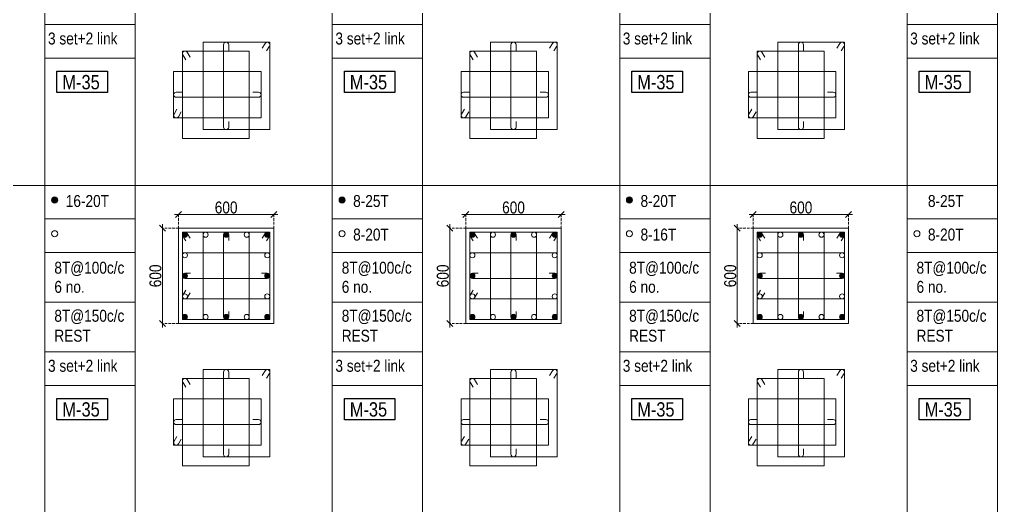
# Model space of a CAD drawing. Header units: millimetres. Extents: x 1112055 to 3390982, y -148532 to 766891.
# Drawn here: x 2196778 to 2221391, y 62093 to 74326 of the extents above; entities that cross this region are included whole.
import ezdxf
from ezdxf.enums import TextEntityAlignment as Align

# ---------------------------------------------------------------- set-up
doc = ezdxf.new("R2010")
doc.units = ezdxf.units.MM
doc.header["$PDMODE"] = 35
doc.header["$PDSIZE"] = -25
doc.linetypes.add('DASHED2', pattern=[0.375, 0.25, -0.125])
doc.linetypes.add('Hidden', pattern=[9.525, 6.35, -3.175])
for name, color, linetype, lineweight in [('B COL. SIZE DIM', 220, 'Continuous', 25), ('B COLSCH', 204, 'Continuous', 20), ('B COLUMN', 1, 'Hidden', 9), ('B STEEL', 34, 'Continuous', 15)]:
    doc.layers.add(name, color=color, linetype=linetype, lineweight=lineweight)
doc.layers.add('B TEXT', color=7, linetype='Continuous')
doc.styles.add('dim inside', font='romans.shx', dxfattribs={"width": 0.8, "height": 125})
doc.styles.add('SWINC', font='swissc.ttf')
doc.dimstyles.new('dim inside', dxfattribs={"dimtxt": 125, "dimasz": 100, "dimexe": 0, "dimexo": 0, "dimgap": 10, "dimtad": 0, "dimdec": 0, "dimzin": 0, "dimdsep": 46, "dimtxsty": 'dim inside', "dimblk": 'SMALL', "dimcen": 0.09, "dimadec": 0, "dimazin": 0, "dimtfac": 1, "dimtdec": 0, "dimtofl": 0, "dimtmove": 0, "dimatfit": 3, "dimfxl": 1, "dimtolj": 1, "dimtzin": 0, "dimarcsym": 2})

# ---------------------------------------------------------------- blocks, each defined once
blk = doc.blocks.new('_Oblique')
at = {"color": 0, "linetype": 'ByBlock', "lineweight": -2}
blk.add_line((-0.5, -0.5), (0.5, 0.5), dxfattribs=at)
blk = doc.blocks.new('*D3669')
at = {"layer": 'B COL. SIZE DIM', "color": 250, "lineweight": 9, "ltscale": 250, "transparency": 16777216}
blk.add_line((2207911, 69418), (2210511, 69418), dxfattribs=at)
at = {"layer": 'B COL. SIZE DIM', "color": 250, "linetype": 'DASHED2', "lineweight": 9, "ltscale": 250, "transparency": 16777216}
for p, q in [((2208011, 69073), (2208011, 69418)), ((2210411, 69073), (2210411, 69418))]:
    blk.add_line(p, q, dxfattribs=at)
at = {"layer": 'Defpoints', "color": 0, "transparency": 16777216}
for p in [(2210411, 69418), (2208011, 69073), (2210411, 69073)]:
    blk.add_point(p, dxfattribs=at)
at = {"layer": 'B COL. SIZE DIM', "color": 250, "lineweight": 9, "transparency": 16777216, "xscale": 150, "yscale": 150, "zscale": 150, "rotation": 180}
blk.add_blockref('_Oblique', (2208011, 69418), dxfattribs=at)
at = {"layer": 'B COL. SIZE DIM', "color": 250, "lineweight": 9, "transparency": 16777216, "xscale": 150, "yscale": 150, "zscale": 150}
blk.add_blockref('_Oblique', (2210411, 69418), dxfattribs=at)
at = {"layer": 'B COL. SIZE DIM', "color": 6, "transparency": 16777216, "insert": (2209211, 69593), "char_height": 300, "attachment_point": 5, "style": 'SWINC'}
blk.add_mtext('\\A1;600', dxfattribs=at)
blk = doc.blocks.new('*D3670')
at = {"layer": 'B COL. SIZE DIM', "color": 250, "lineweight": 9, "ltscale": 250, "transparency": 16777216}
blk.add_line((2207607, 69173), (2207607, 66573), dxfattribs=at)
at = {"layer": 'B COL. SIZE DIM', "color": 250, "linetype": 'DASHED2', "lineweight": 9, "ltscale": 250, "transparency": 16777216}
for p, q in [((2208011, 69073), (2207607, 69073)), ((2208011, 66673), (2207607, 66673))]:
    blk.add_line(p, q, dxfattribs=at)
at = {"layer": 'Defpoints', "color": 0, "transparency": 16777216}
for p in [(2208011, 69073), (2207607, 66673), (2208011, 66673)]:
    blk.add_point(p, dxfattribs=at)
at = {"layer": 'B COL. SIZE DIM', "color": 250, "lineweight": 9, "transparency": 16777216, "xscale": 150, "yscale": 150, "zscale": 150}
for p, rotation in [((2207607, 69073), 90), ((2207607, 66673), 270)]:
    blk.add_blockref('_Oblique', p, dxfattribs=dict(at, rotation=rotation))
at = {"layer": 'B COL. SIZE DIM', "color": 6, "transparency": 16777216, "insert": (2207432, 67873), "char_height": 300, "attachment_point": 5, "rotation": 90, "style": 'SWINC'}
blk.add_mtext('\\A1;600', dxfattribs=at)
blk = doc.blocks.new('*D3595')
at = {"layer": 'B COL. SIZE DIM', "color": 250, "lineweight": 9, "ltscale": 250, "transparency": 16777216}
blk.add_line((2200678, 69418), (2203278, 69418), dxfattribs=at)
at = {"layer": 'B COL. SIZE DIM', "color": 250, "linetype": 'DASHED2', "lineweight": 9, "ltscale": 250, "transparency": 16777216}
for p, q in [((2200778, 69073), (2200778, 69418)), ((2203178, 69073), (2203178, 69418))]:
    blk.add_line(p, q, dxfattribs=at)
at = {"layer": 'Defpoints', "color": 0, "transparency": 16777216}
for p in [(2203178, 69418), (2200778, 69073), (2203178, 69073)]:
    blk.add_point(p, dxfattribs=at)
at = {"layer": 'B COL. SIZE DIM', "color": 250, "lineweight": 9, "transparency": 16777216, "xscale": 150, "yscale": 150, "zscale": 150, "rotation": 180}
blk.add_blockref('_Oblique', (2200778, 69418), dxfattribs=at)
at = {"layer": 'B COL. SIZE DIM', "color": 250, "lineweight": 9, "transparency": 16777216, "xscale": 150, "yscale": 150, "zscale": 150}
blk.add_blockref('_Oblique', (2203178, 69418), dxfattribs=at)
at = {"layer": 'B COL. SIZE DIM', "color": 6, "transparency": 16777216, "insert": (2201978, 69593), "char_height": 300, "attachment_point": 5, "style": 'SWINC'}
blk.add_mtext('\\A1;600', dxfattribs=at)
blk = doc.blocks.new('*D3596')
at = {"layer": 'B COL. SIZE DIM', "color": 250, "lineweight": 9, "ltscale": 250, "transparency": 16777216}
blk.add_line((2200374, 69173), (2200374, 66573), dxfattribs=at)
at = {"layer": 'B COL. SIZE DIM', "color": 250, "linetype": 'DASHED2', "lineweight": 9, "ltscale": 250, "transparency": 16777216}
for p, q in [((2200778, 69073), (2200374, 69073)), ((2200778, 66673), (2200374, 66673))]:
    blk.add_line(p, q, dxfattribs=at)
at = {"layer": 'Defpoints', "color": 0, "transparency": 16777216}
for p in [(2200778, 69073), (2200374, 66673), (2200778, 66673)]:
    blk.add_point(p, dxfattribs=at)
at = {"layer": 'B COL. SIZE DIM', "color": 250, "lineweight": 9, "transparency": 16777216, "xscale": 150, "yscale": 150, "zscale": 150}
for p, rotation in [((2200374, 69073), 90), ((2200374, 66673), 270)]:
    blk.add_blockref('_Oblique', p, dxfattribs=dict(at, rotation=rotation))
at = {"layer": 'B COL. SIZE DIM', "color": 6, "transparency": 16777216, "insert": (2200199, 67873), "char_height": 300, "attachment_point": 5, "rotation": 90, "style": 'SWINC'}
blk.add_mtext('\\A1;600', dxfattribs=at)
blk = doc.blocks.new('*D3607')
at = {"layer": 'B COL. SIZE DIM', "color": 250, "lineweight": 9, "ltscale": 250, "transparency": 16777216}
blk.add_line((2215145, 69418), (2217745, 69418), dxfattribs=at)
at = {"layer": 'B COL. SIZE DIM', "color": 250, "linetype": 'DASHED2', "lineweight": 9, "ltscale": 250, "transparency": 16777216}
for p, q in [((2215245, 69073), (2215245, 69418)), ((2217645, 69073), (2217645, 69418))]:
    blk.add_line(p, q, dxfattribs=at)
at = {"layer": 'Defpoints', "color": 0, "transparency": 16777216}
for p in [(2217645, 69418), (2215245, 69073), (2217645, 69073)]:
    blk.add_point(p, dxfattribs=at)
at = {"layer": 'B COL. SIZE DIM', "color": 250, "lineweight": 9, "transparency": 16777216, "xscale": 150, "yscale": 150, "zscale": 150, "rotation": 180}
blk.add_blockref('_Oblique', (2215245, 69418), dxfattribs=at)
at = {"layer": 'B COL. SIZE DIM', "color": 250, "lineweight": 9, "transparency": 16777216, "xscale": 150, "yscale": 150, "zscale": 150}
blk.add_blockref('_Oblique', (2217645, 69418), dxfattribs=at)
at = {"layer": 'B COL. SIZE DIM', "color": 6, "transparency": 16777216, "insert": (2216445, 69593), "char_height": 300, "attachment_point": 5, "style": 'SWINC'}
blk.add_mtext('\\A1;600', dxfattribs=at)
blk = doc.blocks.new('*D3608')
at = {"layer": 'B COL. SIZE DIM', "color": 250, "lineweight": 9, "ltscale": 250, "transparency": 16777216}
blk.add_line((2214841, 69173), (2214841, 66573), dxfattribs=at)
at = {"layer": 'B COL. SIZE DIM', "color": 250, "linetype": 'DASHED2', "lineweight": 9, "ltscale": 250, "transparency": 16777216}
for p, q in [((2215245, 69073), (2214841, 69073)), ((2215245, 66673), (2214841, 66673))]:
    blk.add_line(p, q, dxfattribs=at)
at = {"layer": 'Defpoints', "color": 0, "transparency": 16777216}
for p in [(2215245, 69073), (2214841, 66673), (2215245, 66673)]:
    blk.add_point(p, dxfattribs=at)
at = {"layer": 'B COL. SIZE DIM', "color": 250, "lineweight": 9, "transparency": 16777216, "xscale": 150, "yscale": 150, "zscale": 150}
for p, rotation in [((2214841, 69073), 90), ((2214841, 66673), 270)]:
    blk.add_blockref('_Oblique', p, dxfattribs=dict(at, rotation=rotation))
at = {"layer": 'B COL. SIZE DIM', "color": 6, "transparency": 16777216, "insert": (2214666, 67873), "char_height": 300, "attachment_point": 5, "rotation": 90, "style": 'SWINC'}
blk.add_mtext('\\A1;600', dxfattribs=at)

msp = doc.modelspace()

# ---------------------------------------------------------------- hatches: boundary and pattern name
at = {"layer": 'B STEEL', "lineweight": 9, "ltscale": 0.5}
h = msp.add_hatch(color=34, dxfattribs=at)
edge = h.paths.add_edge_path()
edge.add_arc((2197662.4, 69782.3), 76.8, 0, 360)
h = msp.add_hatch(color=34, dxfattribs=at)
edge = h.paths.add_edge_path()
edge.add_arc((2204896, 69782.3), 76.8, 0, 360)
h = msp.add_hatch(color=34, dxfattribs=at)
edge = h.paths.add_edge_path()
edge.add_arc((2212129.5, 69782.3), 76.8, 0, 360)
h = msp.add_hatch(color=34, dxfattribs=at)
edge = h.paths.add_edge_path()
edge.add_arc((2200941.6, 68909.1), 64, 0, 360)
h = msp.add_hatch(color=34, dxfattribs=at)
edge = h.paths.add_edge_path()
edge.add_arc((2201977.6, 68909.1), 64, 180, 540, ccw=False)
h = msp.add_hatch(color=34, dxfattribs=at)
edge = h.paths.add_edge_path()
edge.add_arc((2203013.6, 68909.1), 64, 180, 540, ccw=False)
h = msp.add_hatch(color=34, dxfattribs=at)
edge = h.paths.add_edge_path()
edge.add_arc((2208175.2, 68909.1), 64, 0, 360)
h = msp.add_hatch(color=34, dxfattribs=at)
edge = h.paths.add_edge_path()
edge.add_arc((2209211.1, 68909.1), 64, 180, 540, ccw=False)
h = msp.add_hatch(color=34, dxfattribs=at)
edge = h.paths.add_edge_path()
edge.add_arc((2210247.1, 68909.1), 64, 180, 540, ccw=False)
h = msp.add_hatch(color=34, dxfattribs=at)
edge = h.paths.add_edge_path()
edge.add_arc((2215408.7, 68909.1), 64, 0, 360)
h = msp.add_hatch(color=34, dxfattribs=at)
edge = h.paths.add_edge_path()
edge.add_arc((2216444.7, 68909.1), 64, 180, 540, ccw=False)
h = msp.add_hatch(color=34, dxfattribs=at)
edge = h.paths.add_edge_path()
edge.add_arc((2217480.7, 68909.1), 64, 180, 540, ccw=False)
h = msp.add_hatch(color=34, dxfattribs=at)
edge = h.paths.add_edge_path()
edge.add_arc((2200941.6, 67873.1), 64, 180, 540, ccw=False)
h = msp.add_hatch(color=34, dxfattribs=at)
edge = h.paths.add_edge_path()
edge.add_arc((2203013.6, 67873.1), 64, 180, 540, ccw=False)
h = msp.add_hatch(color=34, dxfattribs=at)
edge = h.paths.add_edge_path()
edge.add_arc((2208175.2, 67873.1), 64, 180, 540, ccw=False)
h = msp.add_hatch(color=34, dxfattribs=at)
edge = h.paths.add_edge_path()
edge.add_arc((2210247.1, 67873.1), 64, 180, 540, ccw=False)
h = msp.add_hatch(color=34, dxfattribs=at)
edge = h.paths.add_edge_path()
edge.add_arc((2215408.7, 67873.1), 64, 180, 540, ccw=False)
h = msp.add_hatch(color=34, dxfattribs=at)
edge = h.paths.add_edge_path()
edge.add_arc((2217480.7, 67873.1), 64, 180, 540, ccw=False)
h = msp.add_hatch(color=34, dxfattribs=at)
edge = h.paths.add_edge_path()
edge.add_arc((2200941.6, 66837.1), 64, 0, 360, ccw=False)
h = msp.add_hatch(color=34, dxfattribs=at)
edge = h.paths.add_edge_path()
edge.add_arc((2201977.6, 66837.1), 64, 180, 540, ccw=False)
h = msp.add_hatch(color=34, dxfattribs=at)
edge = h.paths.add_edge_path()
edge.add_arc((2203013.6, 66837.1), 64, -180, 180)
h = msp.add_hatch(color=34, dxfattribs=at)
edge = h.paths.add_edge_path()
edge.add_arc((2208175.2, 66837.1), 64, 0, 360, ccw=False)
h = msp.add_hatch(color=34, dxfattribs=at)
edge = h.paths.add_edge_path()
edge.add_arc((2209211.1, 66837.1), 64, 180, 540, ccw=False)
h = msp.add_hatch(color=34, dxfattribs=at)
edge = h.paths.add_edge_path()
edge.add_arc((2210247.1, 66837.1), 64, -180, 180)
h = msp.add_hatch(color=34, dxfattribs=at)
edge = h.paths.add_edge_path()
edge.add_arc((2215408.7, 66837.1), 64, 0, 360, ccw=False)
h = msp.add_hatch(color=34, dxfattribs=at)
edge = h.paths.add_edge_path()
edge.add_arc((2216444.7, 66837.1), 64, 180, 540, ccw=False)
h = msp.add_hatch(color=34, dxfattribs=at)
edge = h.paths.add_edge_path()
edge.add_arc((2217480.7, 66837.1), 64, -180, 180)

# ---------------------------------------------------------------- linework, layer by layer
at = {"layer": 'B COLSCH', "color": 250, "lineweight": 0}
for p, q in [((2221391.2, 87949.3), (2221391.2, 21698.7)), ((2197416.1, 86630.3), (2197416.1, 28951.4)), ((2199690.5, 86630.3), (2199690.5, 21698.7)), ((2204649.7, 86630.3), (2204649.7, 28951.4)), ((2206924.1, 86630.3), (2206924.1, 21698.7)), ((2211883.2, 86630.3), (2211883.2, 28951.4)), ((2214157.6, 86630.3), (2214157.6, 21698.7)), ((2219116.8, 86630.3), (2219116.8, 28951.4)), ((2197416.1, 74200.9), (2199690.5, 74200.9)), ((2204649.7, 74200.9), (2206924.1, 74200.9)), ((2211883.2, 74200.9), (2214157.6, 74200.9)), ((2219116.8, 74200.9), (2221391.2, 74200.9)), ((2197416.1, 73355.9), (2199690.5, 73355.9)), ((2204649.7, 73355.9), (2206924.1, 73355.9)), ((2211883.2, 73355.9), (2214157.6, 73355.9)), ((2219116.8, 73355.9), (2221391.2, 73355.9)), ((2079293.2, 70150.6), (2221391.2, 70150.6)), ((2197416.1, 69305.6), (2199690.5, 69305.6)), ((2204649.7, 69305.6), (2206924.1, 69305.6)), ((2211883.2, 69305.6), (2214157.6, 69305.6)), ((2219116.8, 69305.6), (2221391.2, 69305.6)), ((2197416.1, 68460.6), (2199690.5, 68460.6)), ((2204649.7, 68460.6), (2206924.1, 68460.6)), ((2211883.2, 68460.6), (2214157.6, 68460.6)), ((2219116.8, 68460.6), (2221391.2, 68460.6)), ((2197416.1, 67210.8), (2199690.5, 67210.8)), ((2204649.7, 67210.8), (2206924.1, 67210.8)), ((2211883.2, 67210.8), (2214157.6, 67210.8)), ((2219116.8, 67210.8), (2221391.2, 67210.8)), ((2197416.1, 65961), (2199690.5, 65961)), ((2204649.7, 65961), (2206924.1, 65961)), ((2211883.2, 65961), (2214157.6, 65961)), ((2219116.8, 65961), (2221391.2, 65961)), ((2197416.1, 65116.1), (2199690.5, 65116.1)), ((2204649.7, 65116.1), (2206924.1, 65116.1)), ((2211883.2, 65116.1), (2214157.6, 65116.1)), ((2219116.8, 65116.1), (2221391.2, 65116.1))]:
    msp.add_line(p, q, dxfattribs=at)
at = {"layer": 'B COLUMN', "color": 1, "linetype": 'ByBlock', "lineweight": 20}
for points in [[(2200777.6, 66673.1), (2203177.6, 66673.1), (2203177.6, 69073.1), (2200777.6, 69073.1)], [(2208011.1, 66673.1), (2210411.1, 66673.1), (2210411.1, 69073.1), (2208011.1, 69073.1)], [(2215244.7, 66673.1), (2217644.7, 66673.1), (2217644.7, 69073.1), (2215244.7, 69073.1)]]:
    msp.add_lwpolyline(points, close=True, dxfattribs=at)
at = {"layer": 'B STEEL', "color": 34, "lineweight": 9, "ltscale": 0.5}
for points in [[(2203077.6, 73755.2), (2203077.6, 71555.2), (2201395.6, 71555.2), (2201395.6, 73755.2)], [(2210311.1, 73755.2), (2210311.1, 71555.2), (2208629.1, 71555.2), (2208629.1, 73755.2)], [(2217544.7, 73755.2), (2217544.7, 71555.2), (2215862.7, 71555.2), (2215862.7, 73755.2)], [(2202559.6, 73532.1), (2202559.6, 71332.1), (2200877.6, 71332.1), (2200877.6, 73532.1)], [(2209793.2, 73532.1), (2209793.2, 71332.1), (2208111.1, 71332.1), (2208111.1, 73532.1)], [(2217026.7, 73532.1), (2217026.7, 71332.1), (2215344.7, 71332.1), (2215344.7, 73532.1)], [(2200656.3, 71850.1), (2202856.3, 71850.1), (2202856.3, 73014.1), (2200656.3, 73014.1)], [(2207889.9, 71850.1), (2210089.9, 71850.1), (2210089.9, 73014.1), (2207889.9, 73014.1)], [(2215123.4, 71850.1), (2217323.4, 71850.1), (2217323.4, 73014.1), (2215123.4, 73014.1)], [(2202559.6, 68973.1), (2202559.6, 66773.1), (2200877.6, 66773.1), (2200877.6, 68973.1)], [(2203077.6, 68973.1), (2203077.6, 66773.1), (2201395.6, 66773.1), (2201395.6, 68973.1)], [(2209793.2, 68973.1), (2209793.2, 66773.1), (2208111.1, 66773.1), (2208111.1, 68973.1)], [(2210311.1, 68973.1), (2210311.1, 66773.1), (2208629.1, 66773.1), (2208629.1, 68973.1)], [(2217026.7, 68973.1), (2217026.7, 66773.1), (2215344.7, 66773.1), (2215344.7, 68973.1)], [(2217544.7, 68973.1), (2217544.7, 66773.1), (2215862.7, 66773.1), (2215862.7, 68973.1)], [(2200877.6, 67291.1), (2203077.6, 67291.1), (2203077.6, 68455.1), (2200877.6, 68455.1)], [(2208111.1, 67291.1), (2210311.1, 67291.1), (2210311.1, 68455.1), (2208111.1, 68455.1)], [(2215344.7, 67291.1), (2217544.7, 67291.1), (2217544.7, 68455.1), (2215344.7, 68455.1)], [(2203077.6, 65515.3), (2203077.6, 63315.3), (2201395.6, 63315.3), (2201395.6, 65515.3)], [(2210311.1, 65515.3), (2210311.1, 63315.3), (2208629.1, 63315.3), (2208629.1, 65515.3)], [(2217544.7, 65515.3), (2217544.7, 63315.3), (2215862.7, 63315.3), (2215862.7, 65515.3)], [(2202559.6, 65292.3), (2202559.6, 63092.3), (2200877.6, 63092.3), (2200877.6, 65292.3)], [(2209793.2, 65292.3), (2209793.2, 63092.3), (2208111.1, 63092.3), (2208111.1, 65292.3)], [(2217026.7, 65292.3), (2217026.7, 63092.3), (2215344.7, 63092.3), (2215344.7, 65292.3)], [(2200656.3, 63610.2), (2202856.3, 63610.2), (2202856.3, 64774.3), (2200656.3, 64774.3)], [(2207889.9, 63610.2), (2210089.9, 63610.2), (2210089.9, 64774.3), (2207889.9, 64774.3)], [(2215123.4, 63610.2), (2217323.4, 63610.2), (2217323.4, 64774.3), (2215123.4, 64774.3)]]:
    msp.add_lwpolyline(points, close=True, dxfattribs=at)
for points in [[(2202041.6, 71761.8), (2202041.6, 71619.2, -1), (2201913.6, 71619.2), (2201913.6, 73691.2, -1), (2202041.6, 73691.2), (2202041.6, 73548.5)], [(2202993.3, 73536.1), (2203068.1, 73657.6, 1), (2202959.1, 73724.7), (2202884.3, 73603.2)], [(2209275.2, 71761.8), (2209275.2, 71619.2, -1), (2209147.1, 71619.2), (2209147.1, 73691.2, -1), (2209275.2, 73691.2), (2209275.2, 73548.5)], [(2210226.9, 73536.1), (2210301.7, 73657.6, 1), (2210192.6, 73724.7), (2210117.8, 73603.2)], [(2216508.7, 71761.8), (2216508.7, 71619.2, -1), (2216380.7, 71619.2), (2216380.7, 73691.2, -1), (2216508.7, 73691.2), (2216508.7, 73548.5)], [(2217460.4, 73536.1), (2217535.2, 73657.6, 1), (2217426.2, 73724.7), (2217351.4, 73603.2)], [(2200961.9, 73313), (2200887.1, 73434.5, -1), (2200996.1, 73501.6), (2201070.9, 73380.2)], [(2208195.4, 73313), (2208120.6, 73434.5, -1), (2208229.7, 73501.6), (2208304.5, 73380.2)], [(2215429, 73313), (2215354.2, 73434.5, -1), (2215463.2, 73501.6), (2215538, 73380.2)], [(2202649.7, 72496.1), (2202792.3, 72496.1, -1), (2202792.3, 72368.1), (2200720.3, 72368.1, -1), (2200720.3, 72496.1), (2200863, 72496.1)], [(2209883.2, 72496.1), (2210025.8, 72496.1, -1), (2210025.8, 72368.1), (2207953.9, 72368.1, -1), (2207953.9, 72496.1), (2208096.5, 72496.1)], [(2217116.7, 72496.1), (2217259.4, 72496.1, -1), (2217259.4, 72368.1), (2215187.4, 72368.1, -1), (2215187.4, 72496.1), (2215330.1, 72496.1)], [(2200740.6, 72069.1), (2200665.8, 71947.7, 1), (2200774.9, 71880.6), (2200849.6, 72002)], [(2207974.1, 72069.1), (2207899.4, 71947.7, 1), (2208008.4, 71880.6), (2208083.2, 72002)], [(2215207.7, 72069.1), (2215132.9, 71947.7, 1), (2215242, 71880.6), (2215316.7, 72002)], [(2200961.9, 68754.1), (2200887.1, 68875.5, -1), (2200996.1, 68942.6), (2201070.9, 68821.2)], [(2202041.6, 66979.8), (2202041.6, 66837.1, -1), (2201913.6, 66837.1), (2201913.6, 68909.1, -1), (2202041.6, 68909.1), (2202041.6, 68766.4)], [(2202993.3, 68754.1), (2203068.1, 68875.5, 1), (2202959.1, 68942.6), (2202884.3, 68821.2)], [(2208195.4, 68754.1), (2208120.6, 68875.5, -1), (2208229.7, 68942.6), (2208304.5, 68821.2)], [(2209275.2, 66979.8), (2209275.2, 66837.1, -1), (2209147.1, 66837.1), (2209147.1, 68909.1, -1), (2209275.2, 68909.1), (2209275.2, 68766.4)], [(2210226.9, 68754.1), (2210301.7, 68875.5, 1), (2210192.6, 68942.6), (2210117.8, 68821.2)], [(2215429, 68754.1), (2215354.2, 68875.5, -1), (2215463.2, 68942.6), (2215538, 68821.2)], [(2216508.7, 66979.8), (2216508.7, 66837.1, -1), (2216380.7, 66837.1), (2216380.7, 68909.1, -1), (2216508.7, 68909.1), (2216508.7, 68766.4)], [(2217460.4, 68754.1), (2217535.2, 68875.5, 1), (2217426.2, 68942.6), (2217351.4, 68821.2)], [(2202870.9, 67937.1), (2203013.6, 67937.1, -1), (2203013.6, 67809.1), (2200941.6, 67809.1, -1), (2200941.6, 67937.1), (2201084.3, 67937.1)], [(2210104.5, 67937.1), (2210247.1, 67937.1, -1), (2210247.1, 67809.1), (2208175.2, 67809.1, -1), (2208175.2, 67937.1), (2208317.8, 67937.1)], [(2217338, 67937.1), (2217480.7, 67937.1, -1), (2217480.7, 67809.1), (2215408.7, 67809.1, -1), (2215408.7, 67937.1), (2215551.4, 67937.1)], [(2200961.9, 67510.2), (2200887.1, 67388.7, 1), (2200996.1, 67321.6), (2201070.9, 67443)], [(2208195.4, 67510.2), (2208120.6, 67388.7, 1), (2208229.7, 67321.6), (2208304.5, 67443)], [(2215429, 67510.2), (2215354.2, 67388.7, 1), (2215463.2, 67321.6), (2215538, 67443)], [(2202041.6, 63522), (2202041.6, 63379.4, -1), (2201913.6, 63379.4), (2201913.6, 65451.3, -1), (2202041.6, 65451.3), (2202041.6, 65308.7)], [(2202993.3, 65296.3), (2203068.1, 65417.8, 1), (2202959.1, 65484.9), (2202884.3, 65363.4)], [(2209275.2, 63522), (2209275.2, 63379.4, -1), (2209147.1, 63379.4), (2209147.1, 65451.3, -1), (2209275.2, 65451.3), (2209275.2, 65308.7)], [(2210226.9, 65296.3), (2210301.7, 65417.8, 1), (2210192.6, 65484.9), (2210117.8, 65363.4)], [(2216508.7, 63522), (2216508.7, 63379.4, -1), (2216380.7, 63379.4), (2216380.7, 65451.3, -1), (2216508.7, 65451.3), (2216508.7, 65308.7)], [(2217460.4, 65296.3), (2217535.2, 65417.8, 1), (2217426.2, 65484.9), (2217351.4, 65363.4)], [(2200961.9, 65073.2), (2200887.1, 65194.7, -1), (2200996.1, 65261.8), (2201070.9, 65140.3)], [(2208195.4, 65073.2), (2208120.6, 65194.7, -1), (2208229.7, 65261.8), (2208304.5, 65140.3)], [(2215429, 65073.2), (2215354.2, 65194.7, -1), (2215463.2, 65261.8), (2215538, 65140.3)], [(2202649.7, 64256.3), (2202792.3, 64256.3, -1), (2202792.3, 64128.2), (2200720.3, 64128.2, -1), (2200720.3, 64256.3), (2200863, 64256.3)], [(2209883.2, 64256.3), (2210025.8, 64256.3, -1), (2210025.8, 64128.2), (2207953.9, 64128.2, -1), (2207953.9, 64256.3), (2208096.5, 64256.3)], [(2217116.7, 64256.3), (2217259.4, 64256.3, -1), (2217259.4, 64128.2), (2215187.4, 64128.2, -1), (2215187.4, 64256.3), (2215330.1, 64256.3)], [(2200740.6, 63829.3), (2200665.8, 63707.8, 1), (2200774.9, 63640.7), (2200849.6, 63762.2)], [(2207974.1, 63829.3), (2207899.4, 63707.8, 1), (2208008.4, 63640.7), (2208083.2, 63762.2)], [(2215207.7, 63829.3), (2215132.9, 63707.8, 1), (2215242, 63640.7), (2215316.7, 63762.2)]]:
    msp.add_lwpolyline(points, format="xyb", dxfattribs=at)
for centre, radius in [((2197662.4, 69782.3), 76.8), ((2204896, 69782.3), 76.8), ((2212129.5, 69782.3), 76.8), ((2197662.4, 68932), 76.8), ((2200941.6, 68909.1), 64), ((2201459.6, 68909.1), 64), ((2201977.6, 68909.1), 64), ((2202495.6, 68909.1), 64), ((2203013.6, 68909.1), 64), ((2204896, 68932), 76.8), ((2208175.2, 68909.1), 64), ((2208693.2, 68909.1), 64), ((2209211.1, 68909.1), 64), ((2209729.1, 68909.1), 64), ((2210247.1, 68909.1), 64), ((2212129.5, 68932), 76.8), ((2215408.7, 68909.1), 64), ((2215926.7, 68909.1), 64), ((2216444.7, 68909.1), 64), ((2216962.7, 68909.1), 64), ((2217480.7, 68909.1), 64), ((2219363.1, 68932), 76.8), ((2200941.6, 68391.1), 64), ((2203013.6, 68391.1), 64), ((2208175.2, 68391.1), 64), ((2210247.1, 68391.1), 64), ((2215408.7, 68391.1), 64), ((2217480.7, 68391.1), 64), ((2200941.6, 67873.1), 64), ((2203013.6, 67873.1), 64), ((2208175.2, 67873.1), 64), ((2210247.1, 67873.1), 64), ((2215408.7, 67873.1), 64), ((2217480.7, 67873.1), 64), ((2200941.6, 67355.1), 64), ((2203013.6, 67355.1), 64), ((2208175.2, 67355.1), 64), ((2210247.1, 67355.1), 64), ((2215408.7, 67355.1), 64), ((2217480.7, 67355.1), 64), ((2200941.6, 66837.1), 64), ((2201459.6, 66837.1), 64), ((2201977.6, 66837.1), 64), ((2202495.6, 66837.1), 64), ((2203013.6, 66837.1), 64), ((2208175.2, 66837.1), 64), ((2208693.2, 66837.1), 64), ((2209211.1, 66837.1), 64), ((2209729.1, 66837.1), 64), ((2210247.1, 66837.1), 64), ((2215408.7, 66837.1), 64), ((2215926.7, 66837.1), 64), ((2216444.7, 66837.1), 64), ((2216962.7, 66837.1), 64), ((2217480.7, 66837.1), 64)]:
    msp.add_circle(centre, radius, dxfattribs=at)
at = {"layer": 'B TEXT', "color": 1}
for points in [[(2197719.8, 73026.9), (2198994.4, 73026.9), (2198994.4, 72488.9), (2197719.8, 72488.9)], [(2204953.4, 73026.9), (2206228, 73026.9), (2206228, 72488.9), (2204953.4, 72488.9)], [(2212186.9, 73026.9), (2213461.5, 73026.9), (2213461.5, 72488.9), (2212186.9, 72488.9)], [(2219420.4, 73026.9), (2220695, 73026.9), (2220695, 72488.9), (2219420.4, 72488.9)], [(2197719.8, 64787), (2198994.4, 64787), (2198994.4, 64249), (2197719.8, 64249)], [(2204953.4, 64787), (2206228, 64787), (2206228, 64249), (2204953.4, 64249)], [(2212186.9, 64787), (2213461.5, 64787), (2213461.5, 64249), (2212186.9, 64249)], [(2219420.4, 64787), (2220695, 64787), (2220695, 64249), (2219420.4, 64249)]]:
    msp.add_lwpolyline(points, close=True, dxfattribs=at)

# ---------------------------------------------------------------- texts
at = {"layer": 'B TEXT', "style": 'SWINC'}
for s, p in [('3 set+2 link', (2197494.4, 73698.4)), ('3 set+2 link', (2204727.9, 73698.4)), ('3 set+2 link', (2211961.4, 73698.4)), ('3 set+2 link', (2219195, 73698.4)), ('16-20T', (2197940.9, 69607.7)), ('8-25T', (2205174.5, 69607.7)), ('8-20T', (2212408, 69607.7)), ('8-25T', (2219641.6, 69607.7)), ('8-20T', (2205174.5, 68762.7)), ('8-16T', (2212408, 68762.7)), ('8-20T', (2219641.6, 68762.7)), ('8T@100c/c', (2197654, 67927.9)), ('8T@100c/c', (2204887.6, 67927.9)), ('8T@100c/c', (2212121.1, 67927.9)), ('8T@100c/c', (2219354.6, 67927.9)), ('6 no.', (2197654, 67446.1)), ('6 no.', (2204887.6, 67446.1)), ('6 no.', (2212121.1, 67446.1)), ('6 no.', (2219354.6, 67446.1)), ('8T@150c/c', (2197654, 66718)), ('8T@150c/c', (2204887.6, 66718)), ('8T@150c/c', (2212121.1, 66718)), ('8T@150c/c', (2219354.6, 66718)), ('REST', (2197654, 66215.6)), ('REST', (2204887.6, 66215.6)), ('REST', (2212121.1, 66215.6)), ('REST', (2219354.6, 66215.6)), ('3 set+2 link', (2197494.4, 65458.6)), ('3 set+2 link', (2204727.9, 65458.6)), ('3 set+2 link', (2211961.4, 65458.6)), ('3 set+2 link', (2219195, 65458.6))]:
    msp.add_text(s, height=300, dxfattribs=at).set_placement(p)
at = {"layer": 'B TEXT', "color": 1, "style": 'SWINC'}
for p in [(2197857.2, 72462.3), (2205090.7, 72462.3), (2212324.3, 72462.3), (2219557.8, 72462.3), (2197857.2, 64222.5), (2205090.7, 64222.5), (2212324.3, 64222.5), (2219557.8, 64222.5)]:
    msp.add_text('M-35', height=360, dxfattribs=at).set_placement(p, align=Align.BOTTOM_LEFT)

# ---------------------------------------------------------------- dimensions: what is measured, and where the dimension line sits
at = {"layer": 'B COL. SIZE DIM', "color": 250, "ltscale": 250}
for base, p1, p2, picture, middle in [((2203177.6, 69418.1), (2200777.6, 69073.1), (2203177.6, 69073.1), '*D3595', (2201977.6, 69593.1)), ((2210411.1, 69418.1), (2208011.1, 69073.1), (2210411.1, 69073.1), '*D3669', (2209211.1, 69593.1)), ((2217644.7, 69418.1), (2215244.7, 69073.1), (2217644.7, 69073.1), '*D3607', (2216444.7, 69593.1))]:
    dim = msp.add_linear_dim(base=base, p1=p1, p2=p2, dimstyle='dim inside', override={"dimtxt": 300, "dimasz": 150, "dimgap": 25, "dimtad": 3, "dimlfac": 0.25, "dimtxsty": 'SWINC', "dimblk1": 'Oblique', "dimblk2": 'Oblique', "dimsah": 1, "dimdle": 100, "dimclrd": 250, "dimclre": 250, "dimclrt": 6, "dimfxl": 1000, "dimlwd": 9, "dimlwe": 9}, dxfattribs=at)
    dim.commit()
    dim.dimension.update_dxf_attribs({"geometry": picture, "text_midpoint": middle})
for base, p1, p2, picture, middle in [((2200373.7, 66673.1), (2200777.6, 69073.1), (2200777.6, 66673.1), '*D3596', (2200198.7, 67873.1)), ((2207607.3, 66673.1), (2208011.1, 69073.1), (2208011.1, 66673.1), '*D3670', (2207432.3, 67873.1)), ((2214840.8, 66673.1), (2215244.7, 69073.1), (2215244.7, 66673.1), '*D3608', (2214665.8, 67873.1))]:
    dim = msp.add_linear_dim(base=base, p1=p1, p2=p2, angle=90, dimstyle='dim inside', override={"dimtxt": 300, "dimasz": 150, "dimgap": 25, "dimtad": 3, "dimlfac": 0.25, "dimtxsty": 'SWINC', "dimblk1": 'Oblique', "dimblk2": 'Oblique', "dimsah": 1, "dimdle": 100, "dimclrd": 250, "dimclre": 250, "dimclrt": 6, "dimfxl": 1000, "dimlwd": 9, "dimlwe": 9}, dxfattribs=at)
    dim.commit()
    dim.dimension.update_dxf_attribs({"geometry": picture, "text_midpoint": middle})

doc.saveas('drawing.dxf')
